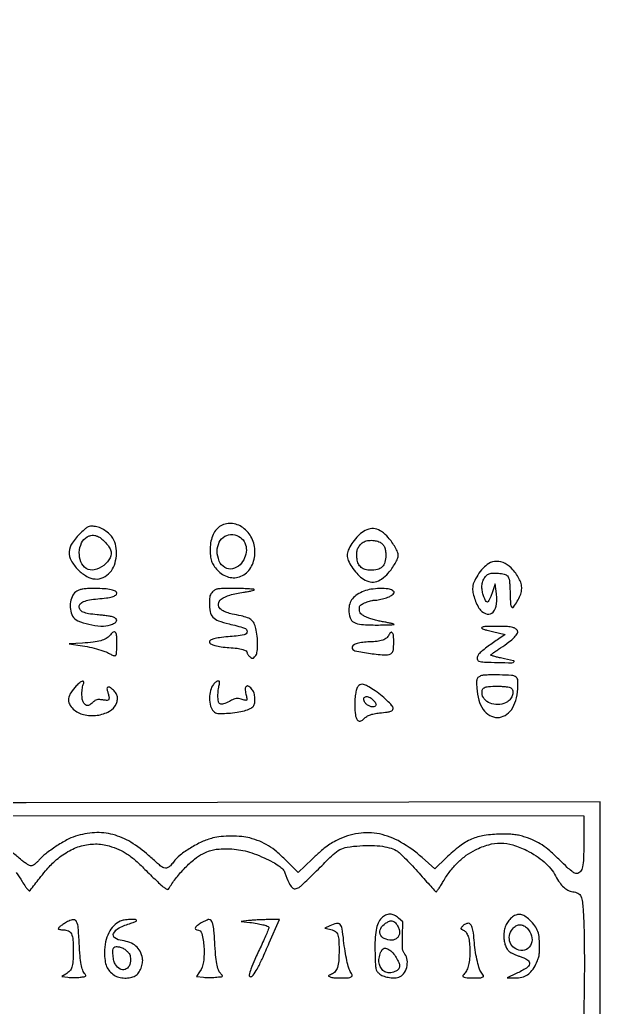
# Model space of a CAD drawing. Extents: x 8694 to 20248, y -4045 to 2404.
# Drawn here: x 17149 to 17595, y 1628 to 2386 of the extents above; entities that cross this region are included whole.
import ezdxf

# ---------------------------------------------------------------- set-up
doc = ezdxf.new("R2010")
doc.units = 0
doc.header["$MEASUREMENT"] = 0

msp = doc.modelspace()

# ---------------------------------------------------------------- linework, layer by layer
for points in [[(16690.61, 1583.06), (16690.61, 1583.06), (17142.72, 1583.06), (17594.83, 1583.06), (17594.83, 1684.12), (17594.83, 1785.19), (17154.08, 1784.58, 0.000056), (16535.22, 1783.66, 0.00011), (16044.21, 1782.76, 0.000012), (15622.27, 1781.89, 0.010904)], [(16588.49, 1774.81), (17582.33, 1774.56), (17582.22, 1755.49, -0.006489), (17581.97, 1741.96, -0.043437), (17581.17, 1735.29, -0.10914), (17579.6, 1731.79, -0.199988), (17576.96, 1730.23, -0.162632), (17575.29, 1730.53, -0.03889), (17572.9, 1732.1, -0.023364), (17569.47, 1735.02, -0.005332), (17563.97, 1740.29, 0.011624), (17556.09, 1747.64, 0.033917), (17550.21, 1752.2, 0.041493), (17544.47, 1755.4, 0.025714), (17537.29, 1758.23, 0.020592), (17533.12, 1759.44, 0.030805), (17529.39, 1760.11, 0.023857), (17524.98, 1760.42, 0.007441), (17518.33, 1760.47, 0.03532), (17505.83, 1759.49, 0.065741), (17496.09, 1756.69, 0.062023), (17487.04, 1751.32, 0.028256), (17476.65, 1742.29), (17467.97, 1733.84), (17458.15, 1742.51, 0.049711), (17441.54, 1754.47, 0.08045), (17425.32, 1760.65, 0.089262), (17409.21, 1761.06, 0.076102), (17392.98, 1755.96, 0.020931), (17388.24, 1753.38, 0.027353), (17384.15, 1750.62, 0.021756), (17379.74, 1746.95, 0.007938), (17373.81, 1741.41), (17362.98, 1730.94), (17353.65, 1740.33, 0.021199), (17346.54, 1746.91, 0.03746), (17340.09, 1751.61, 0.041068), (17333.44, 1755, 0.03251), (17325.78, 1757.58, 0.043686), (17319.64, 1758.66, 0.021513), (17311.72, 1758.99, 0.021518), (17303.77, 1758.64, 0.042067), (17297.52, 1757.57, 0.043165), (17289.1, 1754.58, 0.030405), (17280.23, 1749.87, 0.030892), (17272.39, 1744.38, 0.065654), (17267.25, 1739.05, -0.029786), (17264.92, 1736.26, -0.088937), (17262.92, 1734.78, -0.13152), (17261.02, 1734.39, -0.10769), (17259.01, 1734.96, -0.049002), (17257.86, 1735.73, -0.003963), (17255.06, 1738.07, -0.00531), (17251.77, 1740.92, -0.004055), (17248.22, 1744.11, 0.048858), (17234.58, 1754.32, 0.072216), (17220.84, 1760.15, 0.077238), (17206.72, 1761.61, 0.065671), (17191.97, 1758.89, 0.04713), (17185.39, 1756.04, 0.019698), (17177.1, 1751.06, 0.019692), (17169.23, 1745.44, 0.047376), (17164.02, 1740.54, -0.022153), (17162.31, 1738.76, -0.030051), (17160.6, 1737.33, -0.032832), (17159.08, 1736.34, -0.127931), (17158, 1736.06, -0.124662), (17156.85, 1736.35, -0.017577), (17154.72, 1737.6, -0.019145), (17152.27, 1739.3, -0.015231), (17149.75, 1741.31, 0.004165), (17143.05, 1746.9, 0.015067)], [(17146.6, 1731.06, -0.019461), (17151.12, 1724.26, 0.006752), (17153.76, 1720.07, 0.036573), (17155.39, 1717.93, 0.097049), (17156.49, 1717.08, 0.359551), (17157.28, 1717.27, -0.002545), (17164.42, 1726.51, -0.00942), (17169.06, 1732.24, -0.014448), (17172.72, 1736.34, -0.01812), (17176.36, 1739.92, -0.053593), (17186.11, 1747.07, -0.063875), (17196.6, 1751.5, -0.067541), (17207.37, 1752.97, -0.071893), (17217.9, 1751.46, -0.032867), (17225.4, 1748.71, -0.04273), (17231.81, 1745.19, -0.035755), (17238.33, 1740.13, -0.015281), (17246.33, 1732.51, 0.004425), (17250.75, 1728.11, 0.005489), (17254.95, 1724.09, 0.004535), (17258.54, 1720.79, 0.040578), (17260.24, 1719.49, 0.010325), (17262.11, 1718.34, 0.132222), (17262.9, 1718.12, 0.227246), (17263.5, 1718.4, 0.03761), (17264.24, 1719.47, -0.035554), (17269.45, 1727.05, -0.02534), (17276.28, 1734.78, -0.025691), (17283.48, 1741.4, -0.056652), (17289.72, 1745.49, -0.02631), (17294.04, 1747.39, -0.041999), (17297.93, 1748.5, -0.035292), (17302.4, 1749.05, -0.013124), (17308.73, 1749.22, -0.029862), (17315.52, 1748.81, -0.029929), (17322.21, 1747.6, -0.02758), (17329.18, 1745.49, -0.018992), (17336.83, 1742.37, -0.014446), (17343.5, 1739.11, -0.036357), (17348.09, 1736.26, -0.051174), (17351.12, 1733.54, -0.095434), (17352.83, 1730.74, 0.012945), (17355.98, 1722.93, 0.091081), (17358.25, 1719.53, 0.221996), (17360.64, 1718.63, 0.124254), (17363.64, 1719.64, 0.0447), (17365.29, 1720.91, 0.003223), (17369.5, 1724.88, 0.0045), (17374.46, 1729.69, 0.003386), (17379.83, 1735.06, -0.00827), (17389.83, 1744.89, -0.06579), (17395.07, 1748.69, -0.087117), (17400.54, 1750.52, -0.019702), (17410.33, 1751.61, -0.022445), (17419.55, 1751.84, -0.031787), (17427.73, 1751.17, -0.036716), (17434.47, 1749.66, -0.080079), (17439.22, 1747.35, -0.039754), (17441.49, 1745.47, -0.005775), (17445.75, 1741.23, -0.006508), (17450.67, 1736.08, -0.005534), (17455.74, 1730.53, 0.001554), (17460.56, 1725.15, 0.00246), (17464.72, 1720.58, 0.000565), (17468.4, 1716.59, 0.106618), (17468.85, 1716.28, 0.350816), (17469.25, 1716.39, 0.00526), (17470.73, 1718.51, 0.011532), (17472.43, 1721.12, 0.007042), (17474.32, 1724.28, -0.032488), (17479.46, 1731.94, -0.034934), (17485.43, 1738.68, -0.036431), (17492.01, 1744.26, -0.043397), (17498.98, 1748.46, -0.044591), (17509.21, 1752.4, -0.072767), (17518.4, 1753.63, -0.070859), (17527.73, 1752.18, -0.040108), (17538.39, 1747.98, -0.031032), (17545.55, 1743.91, -0.03598), (17551.78, 1739.16, -0.038619), (17556.86, 1733.92, -0.050735), (17560.57, 1728.39, 0.027988), (17563.69, 1723.27, 0.05645), (17566.78, 1719.7, 0.0712), (17570.05, 1717.46, 0.081559), (17573.67, 1716.35, -0.080712), (17577.73, 1715.12, -0.175601), (17579.96, 1712.82, -0.080924), (17581.15, 1708.33, -0.009043), (17581.98, 1697.75, -0.009507), (17582.3, 1690.08, -0.002511), (17582.52, 1677.81, -0.002548), (17582.63, 1663.84, -0.002615), (17582.59, 1649.99), (17582.33, 1616.56)]]:
    msp.add_lwpolyline(points, format="xyb")
for points in [[(17195.92, 1991.57, 0.053117), (17189.5, 1983.99, 0.134604), (17187.19, 1977.21, 0.14599), (17188.73, 1970.57, 0.066727), (17194.19, 1963.41, 0.065624), (17200.69, 1958.42, 0.112043), (17207.2, 1956.4, 0.129068), (17213.3, 1957.5, 0.103965), (17218.65, 1961.51, 0.095743), (17221.89, 1967.05, 0.064365), (17223.43, 1974.24, 0.064293), (17223.08, 1981.6, 0.094878), (17220.79, 1987.62, 0.065238), (17218.16, 1990.84, 0.047175), (17214.51, 1993.7, 0.047291), (17210.39, 1995.8, 0.066802), (17206.41, 1996.8, 0.035762), (17203.58, 1996.92, 0.108527), (17201.73, 1996.45, 0.066769), (17199.77, 1995.12, 0.007984)], [(17302.65, 1996.59, 0.085115), (17299.51, 1993.56, 0.065039), (17297.21, 1989.38, 0.056354), (17295.81, 1984.16, 0.039), (17295.37, 1978.06, 0.033674), (17295.74, 1973.11, 0.063444), (17296.79, 1969.26, 0.064549), (17298.77, 1965.84, 0.036061), (17301.96, 1962.23, 0.147095), (17310.81, 1957.6, 0.17186), (17320.13, 1959.02, 0.154309), (17327.2, 1966.25, 0.116415), (17329.81, 1977.11, 0.114704), (17327.38, 1987.72, 0.12458), (17320.57, 1995.8, 0.141929), (17311.46, 1999.02, 0.165246)], [(17411.99, 1992.06, 0.053398), (17407.9, 1988.38, 0.038697), (17404.17, 1983.51, 0.039466), (17401.47, 1978.51, 0.104883), (17400.63, 1974.56, 0.104883), (17401.47, 1970.61, 0.039466), (17404.17, 1965.61, 0.038697), (17407.9, 1960.74, 0.053398), (17411.99, 1957.06, 0.081934), (17417.09, 1954.51, 0.123371), (17422.04, 1954.24, 0.108265), (17426.98, 1956.37, 0.053453), (17432.11, 1960.95, 0.029531), (17434.9, 1964.44, 0.025191), (17437.43, 1968.41, 0.024327), (17439.31, 1972.14, 0.105032), (17439.83, 1974.56, 0.105032), (17439.31, 1976.97, 0.024327), (17437.43, 1980.7, 0.025191), (17434.9, 1984.68, 0.029531), (17432.11, 1988.17, 0.053453), (17426.98, 1992.75, 0.108265), (17422.04, 1994.88, 0.123371), (17417.09, 1994.61, 0.081934)], [(17209.03, 1989.17, -0.079794), (17211.58, 1987.7, -0.031204), (17214.58, 1984.95, -0.031386), (17217.27, 1981.76, -0.061577), (17218.9, 1978.87, -0.21801), (17218.68, 1972.76, -0.112561), (17213.71, 1966.74, -0.109678), (17206.51, 1963.37, -0.202608), (17200.26, 1964.51, -0.156988), (17196.26, 1969.47, -0.100619), (17195.01, 1976.84, -0.100845), (17196.74, 1984.09, -0.158452), (17201.07, 1988.73, -0.04551), (17203.04, 1989.61, -0.06768), (17204.9, 1989.96, -0.065345), (17206.83, 1989.82, -0.039281)], [(17318.83, 1988.17, -0.136124), (17322.11, 1984.08, -0.107672), (17323.19, 1978.49, -0.097991), (17321.86, 1972.52, -0.093054), (17318.34, 1967.37, -0.143753), (17312.58, 1964.22, -0.189983), (17306.73, 1965.17, -0.159509), (17302.38, 1970.16, -0.10069), (17300.83, 1977.79, -0.11394), (17302.4, 1984.59, -0.149562), (17306.73, 1989.23, -0.158245), (17312.71, 1990.5, -0.13061)], [(17425.86, 1984.54, -0.086774), (17427.81, 1983.06, -0.084562), (17429.16, 1980.99, -0.068082), (17429.95, 1978.2, -0.034504), (17430.2, 1974.56, -0.065092), (17429.51, 1969.3, -0.135025), (17427.44, 1965.75, -0.132599), (17423.82, 1963.73, -0.061734), (17418.43, 1963.06, -0.069268), (17414.41, 1963.62, -0.106574), (17411.32, 1965.26, -0.109182), (17409.24, 1968, -0.075426), (17408.14, 1971.75, -0.036659), (17407.91, 1975.58, -0.065846), (17408.36, 1978.69, -0.074587), (17409.55, 1981.31, -0.062418), (17411.51, 1983.64, -0.105831), (17414.33, 1985.32, -0.065907), (17418.12, 1986.06, -0.062612), (17422.19, 1985.81, -0.07251)], [(17509.28, 1968.2, 0.069389), (17504.91, 1964.61, 0.042893), (17500.83, 1959.36, 0.043423), (17497.83, 1953.71, 0.098435), (17496.85, 1948.99, 0.060591), (17497.29, 1945.08, 0.030755), (17498.73, 1940.33, 0.030754), (17500.75, 1935.8, 0.060337), (17502.97, 1932.55, 0.155096), (17508.1, 1929.46, 0.285655), (17512.55, 1930.94, 0.150559), (17515.2, 1937.31, 0.056751), (17515.02, 1947.06), (17514.29, 1952.56), (17511.81, 1945.7, -0.011265), (17510.79, 1943.06, -0.016934), (17509.77, 1940.82, -0.011876), (17508.83, 1939.04, -0.234057), (17508.34, 1938.7, -0.29758), (17507.2, 1939.23, -0.037463), (17505.87, 1941.77, -0.037789), (17504.72, 1945.08, -0.036164), (17504.07, 1948.58, -0.064592), (17504.13, 1952.09, -0.064026), (17505.08, 1955.48, -0.068668), (17506.77, 1958.3, -0.101253), (17508.98, 1960.14, -0.113744), (17511.94, 1960.95, -0.034305), (17516.63, 1960.8, -0.033429), (17521.21, 1960.04, -0.138921), (17523.63, 1958.69, -0.115479), (17524.5, 1957.29, -0.043382), (17525.05, 1955.02, -0.025117), (17525.42, 1951.48, -0.005789), (17525.66, 1945.47, 0.005782), (17526.02, 1936.8, 0.170125), (17526.85, 1934.79, 0.477247), (17528.16, 1934.85, 0.019811), (17531.16, 1939.29, 0.04224), (17533.46, 1943.82, 0.069983), (17534.51, 1947.97, 0.077875), (17534.31, 1951.93, 0.066932), (17532.93, 1955.86, 0.059345), (17527.83, 1963.47, 0.095545), (17521.73, 1968.32, 0.120538), (17515.33, 1969.89, 0.138041)], [(17193.18, 1947.13, 0.131382), (17190.04, 1943.85, 0.082955), (17188.29, 1938.81, 0.077427), (17188.2, 1933.11, 0.088213), (17189.89, 1927.94, 0.171994), (17193.83, 1924.35, 0.041873), (17202.31, 1921.6, 0.043107), (17211.63, 1920.24, 0.091563), (17218.83, 1921.14, 0.047369), (17222.09, 1922.52, 0.171932), (17223.58, 1924.17, 0.29782), (17223.28, 1925.76, 0.11125), (17221.29, 1927.07, 0.046676), (17219.69, 1927.52, 0.007578), (17216.49, 1928.04, 0.008301), (17212.7, 1928.53, 0.00722), (17208.71, 1928.93, -0.017919), (17201.96, 1929.74, -0.067034), (17197.88, 1930.96, -0.125444), (17195.65, 1932.74, -0.163398), (17194.83, 1935.19, -0.202064), (17195.74, 1937.36, -0.095072), (17198.33, 1939.07, -0.0569), (17202.71, 1940.33, -0.020644), (17209.14, 1941.14, 0.012033), (17215.88, 1941.88, 0.038034), (17220.32, 1942.81, 0.062829), (17222.99, 1943.98, 0.264793), (17223.83, 1945.44, 0.288343), (17222.83, 1947.02, 0.059301), (17219.55, 1948.14, 0.038542), (17214.34, 1948.85, 0.014306), (17206.93, 1949.06, 0.006973), (17201.24, 1948.97, 0.027683), (17197.76, 1948.68, 0.044698), (17195.29, 1948.11, 0.05755)], [(17297.28, 1946.6, 0.048984), (17296.01, 1945.06, 0.07676), (17295.28, 1943.5, 0.055648), (17294.93, 1941.45, 0.015206), (17294.83, 1938.17, 0.044537), (17295.45, 1931.2, 0.14354), (17297.51, 1927.07, 0.121319), (17301.7, 1924.32, 0.02771), (17309.91, 1921.92, -0.016476), (17321.84, 1918.73, -0.349508), (17323.79, 1915.9, -0.352558), (17321.47, 1913.4, -0.016576), (17309.23, 1912.01, 0.011389), (17302.58, 1911.32, 0.036929), (17298.24, 1910.44, 0.061231), (17295.63, 1909.36, 0.269533), (17294.83, 1907.97, 0.294667), (17295.7, 1906.62, 0.037703), (17299.1, 1905.39, 0.033198), (17303.9, 1904.37, 0.018672), (17309.84, 1903.76, -0.013956), (17316.15, 1903.16, -0.041007), (17320.42, 1902.28, -0.067024), (17323, 1901.12, -0.259859), (17323.83, 1899.64, 0.115015), (17323.98, 1898.97, 0.044196), (17324.49, 1898.14, 0.040799), (17325.22, 1897.3, 0.039652), (17326.08, 1896.59, 0.024748), (17327.46, 1895.71, 0.164747), (17328.25, 1895.56, 0.163996), (17328.97, 1895.92, 0.024466), (17330.08, 1897.14, 0.130809), (17331.31, 1899.87, 0.031821), (17331.82, 1904.83, 0.030194), (17331.68, 1910.83, 0.024955), (17330.83, 1917.17, 0.055131), (17329.5, 1921.57, 0.105137), (17327.39, 1924.58, 0.096681), (17324.1, 1926.62, 0.041528), (17319.11, 1928.06, -0.006409), (17312.38, 1929.49, -0.025428), (17308.3, 1930.63, -0.041125), (17305.5, 1931.84, -0.055465), (17303.22, 1933.4, -0.247334), (17301.74, 1937.14, -0.212272), (17303.89, 1940.83, -0.089259), (17310.57, 1944.03, -0.032009), (17320.94, 1946.18, 0.009322), (17324.27, 1946.72, 0.016512), (17326.99, 1947.3, 0.011597), (17329.07, 1947.87, 0.493598), (17329.21, 1948.24, 0.242059), (17328.67, 1948.57, 0.003213), (17324.6, 1948.82, 0.00833), (17319.81, 1949, 0.005272), (17314.22, 1949.06, 0.00288), (17304.99, 1949.01, 0.033104), (17301.38, 1948.72, 0.085227), (17299.2, 1948.02, 0.075499)], [(17413.47, 1947.07, 0.048564), (17408.31, 1944.45, 0.081258), (17404.69, 1941.22, 0.091596), (17402.56, 1937.3, 0.078821), (17401.83, 1932.67, 0.082145), (17402.83, 1926.63, 0.189707), (17405.76, 1923.17, 0.10612), (17411.62, 1921.47, 0.017537), (17423.44, 1921.06, 0.003566), (17428.67, 1921.1, 0.006303), (17432.98, 1921.21, 0.002256), (17436.56, 1921.37, 0.650781), (17436.64, 1921.58, 0.138783), (17436.19, 1921.83, 0.003288), (17433.82, 1922.38, 0.006991), (17431.01, 1922.97, 0.00466), (17427.78, 1923.57, -0.014652), (17424.25, 1924.3, -0.012211), (17420.55, 1925.27, -0.012392), (17417.21, 1926.33, -0.032485), (17414.88, 1927.3, -0.019907), (17412.43, 1928.64, -0.07724), (17411.1, 1929.74, -0.103821), (17410.38, 1931.02, -0.053075), (17410.01, 1932.83, -0.041891), (17409.99, 1934.75, -0.146439), (17410.42, 1935.89, -0.10639), (17411.5, 1936.81, -0.016927), (17414.01, 1938.06, -0.01666), (17415.83, 1938.81, -0.016091), (17417.71, 1939.45, -0.016239), (17419.4, 1939.9, -0.055082), (17420.53, 1940.04, 0.042213), (17424.26, 1940.39, 0.02407), (17428.68, 1941.41, 0.023008), (17432.74, 1942.76, 0.084356), (17435.07, 1944.14, 0.01277), (17436.48, 1945.41, 0.18266), (17436.78, 1946, 0.233876), (17436.56, 1946.57, 0.02178), (17435.39, 1947.56, 0.143616), (17432.11, 1948.84, 0.027501), (17425.67, 1949.05, 0.030255), (17418.82, 1948.48, 0.057306)], [(17503.94, 1919.15, 0.541459), (17503.93, 1918.62, 0.05801), (17505.25, 1917.94, 0.026214), (17507.9, 1917.09, 0.007081), (17512.19, 1916.04), (17521.83, 1913.81), (17517.08, 1910.5, 0.002488), (17508.92, 1904.75, 0.01398), (17504.66, 1901.54, 0.025965), (17502.16, 1899.31, 0.075361), (17500.77, 1897.45, 0.167566), (17500.37, 1894.97, 0.274873), (17501.72, 1893.4, 0.069687), (17505.87, 1892.62, 0.006756), (17516.12, 1892.28, 0.002579), (17527.07, 1892.12, 0.213413), (17528.58, 1892.78, 0.57499), (17528.31, 1893.63, 0.003966), (17519.17, 1895.62, -0.00671), (17515.97, 1896.34, -0.010903), (17513.28, 1897.04, -0.00477), (17511.05, 1897.7, -0.32984), (17510.83, 1898, -0.23446), (17511.01, 1898.37, -0.00348), (17513.02, 1899.87, -0.008613), (17515.43, 1901.58, -0.00548), (17518.29, 1903.5, 0.015049), (17524.78, 1908.03, 0.040263), (17529.02, 1911.75, 0.062654), (17531.25, 1914.72, 0.27751), (17531.21, 1916.82, 0.066491), (17530.62, 1917.52, 0.036026), (17529.75, 1918.21, 0.035155), (17528.73, 1918.8, 0.046291), (17527.73, 1919.19, 0.060684), (17523.72, 1919.8, 0.008005), (17515.09, 1919.92, 0.004997), (17506.17, 1919.82, 0.136566)], [(17218.53, 1913.11, -0.084512), (17215.51, 1910.69, -0.057741), (17211.44, 1909.02, -0.039463), (17205.71, 1907.88, -0.013744), (17197.33, 1907.13), (17187.33, 1906.5), (17193.83, 1905.66, -0.017764), (17200.97, 1904.48, -0.016349), (17208.22, 1902.77, -0.01636), (17214.54, 1900.84, -0.055953), (17218.42, 1899, 0.025173), (17219.79, 1898.25, 0.033283), (17221.1, 1897.72, 0.035152), (17222.21, 1897.43, 0.185289), (17222.81, 1897.55, 0.246045), (17223.56, 1898.81, 0.006981), (17223.8, 1905.28, 0.012029), (17223.8, 1911.52, 0.085855), (17223.22, 1914.48, 0.089452), (17222.51, 1915.65, 0.290704), (17221.68, 1915.89, 0.124721), (17220.53, 1915.22, 0.015641)], [(17432.67, 1913.41, -0.115923), (17430.8, 1911.09, -0.07937), (17427.83, 1909.45, -0.057086), (17423.59, 1908.45, -0.025117), (17417.83, 1908.06, 0.02532), (17412.56, 1907.7, 0.042383), (17408.22, 1906.81, 0.053273), (17405.21, 1905.55, 0.274029), (17404.33, 1904.06, 0.352868), (17406.57, 1901.28, 0.019471), (17418.37, 1899.19, 0.021656), (17430.36, 1898.08, 0.210686), (17435.02, 1899.86, 0.176269), (17436.04, 1902.02, 0.020259), (17436.32, 1907.49, 0.020082), (17436.16, 1912.96, 0.180871), (17435.18, 1915.11, 0.125692), (17434.56, 1915.48, 0.223687), (17433.98, 1915.39, 0.110039), (17433.39, 1914.76, 0.022744)], [(17504.33, 1882.39, 0.064989), (17501.77, 1881.32, 0.160486), (17500.43, 1879.82, 0.10121), (17499.91, 1877.34, 0.01762), (17500.05, 1872.53, 0.053519), (17501.63, 1863.39, 0.084524), (17505.05, 1856.23, 0.105813), (17509.98, 1851.69, 0.133999), (17515.93, 1850.06, 0.133783), (17521.75, 1851.64, 0.105293), (17526.59, 1856.07, 0.084356), (17529.97, 1863.04, 0.053844), (17531.56, 1871.94, 0.030731), (17531.6, 1878.41, 0.219359), (17530.18, 1881.1, 0.147859), (17526.84, 1882.35, 0.012137), (17517.43, 1882.74, 0.004784), (17513.03, 1882.77, 0.00621), (17509, 1882.71, 0.004756), (17505.63, 1882.59, 0.054731)], [(17192.65, 1874.31, 0.044144), (17188.45, 1869.06, 0.114629), (17186.76, 1864.55, 0.146334), (17187.42, 1860.45, 0.091084), (17190.32, 1856.5, 0.133807), (17198.24, 1852.27, 0.087916), (17208.63, 1851.77, 0.092313), (17218.11, 1854.81, 0.171686), (17223.46, 1860.72, 0.066006), (17224.29, 1863.81, 0.098031), (17224.12, 1866.59, 0.094923), (17222.88, 1869.16, 0.058565), (17220.57, 1871.62, 0.045464), (17218.24, 1873.24, 0.254271), (17216.77, 1873.27, 0.315465), (17216.17, 1872.12, 0.058461), (17216.79, 1869.66, -0.020976), (17217.19, 1868.46, -0.016189), (17217.52, 1867.13, -0.016463), (17217.75, 1865.87, -0.037226), (17217.83, 1864.9, -0.090992), (17217.63, 1863.82, -0.238225), (17217.06, 1863.3, -0.093546), (17215.87, 1863.19, -0.008985), (17212.96, 1863.54, 0.018254), (17210.13, 1863.83, 0.07715), (17208.44, 1863.67, 0.092826), (17207.03, 1863.03, 0.033224), (17205.31, 1861.63, -0.035731), (17202.95, 1859.74, -0.150759), (17201.24, 1859.2, -0.189323), (17199.76, 1859.77, -0.062164), (17198.21, 1861.59, -0.112914), (17197.27, 1864.14, -0.034932), (17197.02, 1868.26, -0.035317), (17197.37, 1872.66, -0.056224), (17198.35, 1876.31, 0.214059), (17198.29, 1877.58, 0.376348), (17197.38, 1877.95, 0.089213), (17195.28, 1876.76, 0.028696)], [(17297.93, 1875.46, 0.107001), (17295.7, 1870.88, 0.061468), (17294.98, 1864.77, 0.062571), (17295.75, 1858.83, 0.133284), (17298.04, 1854.85, 0.074697), (17299.54, 1853.74, 0.088699), (17301.22, 1853.2, 0.043016), (17303.81, 1853.08, 0.005891), (17309.22, 1853.35, 0.020621), (17316.03, 1854.06, 0.032157), (17321.8, 1855.28, 0.037378), (17326.21, 1856.88, 0.126677), (17328.58, 1858.78, 0.123691), (17329.64, 1861.31, 0.054235), (17329.8, 1864.97, 0.053596), (17329.15, 1868.69, 0.097152), (17327.75, 1871.42, 0.067476), (17325.15, 1873.95, 0.322167), (17323.19, 1873.97, 0.257554), (17322.22, 1871.98, 0.053461), (17322.85, 1867.98, -0.013357), (17323.24, 1866.37, -0.019512), (17323.49, 1864.92, -0.015421), (17323.6, 1863.75, -0.217142), (17323.46, 1863.36, -0.222524), (17323.08, 1863.22, -0.019215), (17322.05, 1863.36, -0.022436), (17320.77, 1863.63, -0.015443), (17319.34, 1864.05, 0.03694), (17317.13, 1864.61, 0.086317), (17315.42, 1864.61, 0.061701), (17313.49, 1864.02, 0.012145), (17310.21, 1862.45, -0.031361), (17305.59, 1860.47, -0.200177), (17303.09, 1860.6, -0.243577), (17301.73, 1862.41, -0.045826), (17301.4, 1866.68, -0.012992), (17301.49, 1868.78, -0.009968), (17301.69, 1871.08, -0.0101), (17301.96, 1873.22, -0.023456), (17302.28, 1874.81, 0.016982), (17302.64, 1876.51, 0.100572), (17302.61, 1877.41, 0.219835), (17302.25, 1877.88, 0.120008), (17301.52, 1878.06, 0.118403), (17300.79, 1877.88, 0.038644), (17299.83, 1877.3, 0.036007), (17298.82, 1876.45, 0.033612)], [(17409.47, 1874.56, 0.108383), (17408.1, 1872.42, 0.041148), (17407.15, 1868.99, 0.032177), (17406.57, 1864.4, 0.016208), (17406.41, 1858.56, 0.033666), (17406.87, 1852.22, 0.11003), (17408.33, 1848.31, 0.284487), (17410.46, 1847.31, 0.193046), (17412.88, 1848.63, -0.076034), (17414.93, 1850.44, -0.049662), (17417.74, 1851.89, -0.042031), (17421.27, 1852.95, -0.027158), (17425.49, 1853.6, 0.005945), (17431.38, 1854.26, 0.047328), (17434.06, 1854.85, 0.131183), (17435.34, 1855.68, 0.186283), (17435.83, 1856.94, 0.185087), (17434.99, 1859.13, 0.019055), (17431.07, 1863.18, 0.023234), (17426.11, 1867.49, 0.0231), (17420.76, 1871.33, 0.01351), (17416.15, 1874.16, 0.061239), (17413.24, 1875.39, 0.120414), (17411.17, 1875.47, 0.147196)], [(17526.28, 1872.72, -0.190703), (17527.62, 1870.59, -0.10982), (17527.52, 1867.51, -0.093622), (17526.03, 1864.34, -0.099826), (17523.52, 1862.02, -0.108162), (17517.81, 1860.05, -0.100817), (17511.64, 1860.57, -0.11242), (17506.67, 1863.34, -0.164515), (17504.24, 1867.67, -0.094859), (17504.25, 1870.94, -0.222076), (17505.66, 1872.86, -0.109698), (17508.95, 1873.83, -0.016695), (17515.83, 1874.06, -0.01071), (17519.67, 1873.98, -0.021174), (17522.71, 1873.72, -0.02517), (17525, 1873.31, -0.10114)], [(17420.37, 1863.6, -0.026871), (17422, 1861.79, -0.102727), (17422.69, 1860.45, -0.188326), (17422.58, 1859.4, -0.136108), (17421.77, 1858.52, -0.161562), (17420.12, 1858.13, -0.073484), (17417.95, 1858.65, -0.067706), (17415.81, 1859.87, -0.085155), (17414.25, 1861.53, -0.138367), (17413.39, 1864.29, -0.329762), (17414.54, 1865.95, -0.19625), (17417.31, 1865.78, -0.084444)], [(17426.97, 1696.05, 0.09479), (17424.37, 1692.22, 0.056522), (17422.76, 1686.92, 0.03845), (17421.99, 1679.51, 0.013644), (17421.98, 1668.85, 0.003342), (17422.26, 1660.51, 0.039593), (17422.64, 1657.3, 0.098404), (17423.46, 1655.34, 0.067546), (17425.06, 1653.54, 0.085512), (17428, 1651.77, 0.045956), (17432.09, 1650.61, 0.045361), (17436.42, 1650.2, 0.069827), (17440.15, 1650.71, 0.163567), (17443.9, 1653.27, 0.097635), (17446.29, 1658.18, 0.094096), (17446.69, 1663.8, 0.138208), (17444.81, 1668.36, -0.070445), (17443.73, 1670.21, -0.064642), (17443.17, 1672.35, -0.032665), (17442.97, 1675.62, -0.005136), (17443.06, 1682.06), (17443.33, 1693.2), (17440.06, 1696.13, 0.07154), (17436.71, 1698.36, 0.113328), (17433.36, 1699.11, 0.116664), (17430.09, 1698.32, 0.078865)], [(17526.77, 1696.36, 0.05666), (17524.11, 1693.55, 0.062958), (17522.26, 1690.31, 0.058509), (17521.19, 1686.52, 0.039926), (17520.83, 1682.04, 0.039512), (17521.12, 1678.34, 0.049214), (17521.99, 1675.01, 0.054614), (17523.39, 1672.22, 0.076441), (17525.24, 1670.13, 0.058477), (17526.2, 1669.51, 0.010327), (17528.14, 1668.6, 0.011059), (17530.48, 1667.62, 0.009751), (17532.96, 1666.71, -0.04825), (17539.15, 1663.86, -0.320092), (17540.48, 1660.93, -0.210684), (17538.2, 1657.67, -0.025644), (17530.33, 1653.44), (17523.33, 1650.13), (17529.35, 1650.1, 0.056019), (17534.74, 1650.67, 0.092013), (17538.96, 1652.46, 0.087015), (17542.41, 1655.73, 0.045596), (17545.49, 1660.79, 0.021267), (17547, 1664.23, 0.044077), (17547.82, 1667.04, 0.037497), (17548.21, 1670.23, 0.011677), (17548.32, 1675.06, 0.032316), (17547.87, 1681.82, 0.067566), (17546.49, 1686.89, 0.072749), (17543.89, 1691.18, 0.042997), (17539.68, 1695.45, 0.047258), (17536.08, 1697.99, 0.112763), (17532.96, 1698.94, 0.126093), (17529.97, 1698.39, 0.067021)], [(17186.83, 1693.74, 0.014469), (17183.73, 1692.01, 0.021959), (17181.15, 1690.31, 0.018962), (17179.22, 1688.79, 0.220447), (17178.83, 1687.94, 0.310355), (17179.06, 1687.6, 0.037046), (17180, 1687.32, 0.033782), (17181.28, 1687.12, 0.020975), (17182.8, 1687.06, -0.106957), (17186.62, 1686.23, -0.181044), (17188.91, 1683.95, -0.091544), (17190.04, 1679.43, -0.016011), (17190.32, 1670.6, -0.012731), (17190.11, 1662.72, -0.06484), (17189.32, 1658.41, -0.108181), (17187.66, 1655.56, -0.070724), (17184.7, 1653.13), (17181.7, 1651.31), (17186.17, 1650.64, 0.024431), (17188.25, 1650.43, 0.01306), (17190.83, 1650.36, 0.012973), (17193.48, 1650.43, 0.019729), (17195.77, 1650.65, 0.007253), (17198.79, 1651.09, 0.097885), (17199.83, 1651.48, 0.35565), (17200.03, 1652.04, 0.091232), (17199.5, 1652.94, -0.088829), (17197.69, 1656.01, -0.041699), (17196.44, 1660.46, -0.027191), (17195.56, 1666.92, -0.008362), (17194.93, 1676.73, 0.008599), (17194.15, 1688.61, 0.090794), (17192.89, 1693.29, 0.294777), (17190.6, 1694.71, 0.115786)], [(17226.33, 1693.65, 0.097686), (17221.37, 1690.16, 0.075487), (17217.56, 1684.74, 0.066091), (17215.16, 1677.72, 0.048997), (17214.34, 1669.56, 0.031804), (17214.72, 1663.42, 0.070571), (17215.95, 1658.91, 0.083078), (17218.23, 1655.38, 0.059854), (17221.78, 1652.31, 0.084627), (17225.34, 1650.7, 0.05555), (17229.81, 1650.05, 0.05566), (17234.3, 1650.4, 0.086331), (17237.92, 1651.77, 0.103795), (17240.4, 1654.04, 0.05884), (17242.37, 1657.6, 0.057802), (17243.5, 1661.62, 0.086277), (17243.44, 1665.27, 0.073402), (17241.61, 1670.57, 0.095318), (17238.42, 1674.6, 0.089961), (17233.81, 1677.31, 0.058583), (17227.78, 1678.75, -0.119618), (17222.26, 1680.8, -0.378526), (17221.36, 1684.31, -0.160218), (17225.62, 1688.56, -0.043597), (17234.58, 1692.11, 0.017033), (17236.21, 1692.65, 0.025668), (17237.58, 1693.25, 0.023322), (17238.61, 1693.82, 0.259724), (17238.83, 1694.22, 0.40609), (17238.05, 1695.02, 0.018346), (17233.82, 1694.98, 0.026285), (17229.41, 1694.55, 0.066988)], [(17288.58, 1692.37, 0.032741), (17285.68, 1690.5, 0.095133), (17284.08, 1688.75, 0.31339), (17284.15, 1687.63, 0.231142), (17285.3, 1687.06, -0.342142), (17289, 1684.19, -0.047173), (17290.64, 1673.92, -0.047138), (17290.29, 1662.47, -0.118408), (17287.36, 1654.71), (17285.06, 1651.31), (17290.33, 1650.69, 0.030345), (17294.46, 1650.45, 0.01749), (17299.44, 1650.65, 0.008422), (17304.22, 1651.09, 0.382926), (17304.83, 1651.77, 0.149774), (17304.75, 1652.01, 0.015671), (17304.39, 1652.51, 0.018319), (17303.92, 1653.08, 0.013694), (17303.35, 1653.68, -0.1162), (17301.7, 1656.34, -0.035278), (17300.51, 1660.98, -0.024692), (17299.61, 1667.75, -0.008441), (17298.96, 1677.63, 0.008146), (17298.36, 1686.67, 0.042849), (17297.53, 1691.57, 0.098642), (17296.29, 1694.14, 0.241032), (17294.45, 1695.04, 0.091981), (17293.78, 1694.89, 0.00942), (17292.26, 1694.24, 0.011501), (17290.48, 1693.38, 0.008938)], [(17324.83, 1694.14), (17319.33, 1693.54), (17325.83, 1692.75, -0.011326), (17331.4, 1691.94, -0.021412), (17335.85, 1690.99, -0.021902), (17339.14, 1689.98, -0.170824), (17340.37, 1688.99, -0.235296), (17340.44, 1688.21, -0.004509), (17338.9, 1684.35, -0.009897), (17336.93, 1679.81, -0.006343), (17334.48, 1674.61, 0.007501), (17329.6, 1664.21, 0.023023), (17326.73, 1656.98, 0.031569), (17325.42, 1652.22, 0.47576), (17326.37, 1651.06, 0.245345), (17328.42, 1652.13, 0.025188), (17331.42, 1656.94, 0.019794), (17335.32, 1664.64, 0.005483), (17340.81, 1677.02), (17348.58, 1695.06), (17339.45, 1694.9, 0.004659), (17335.56, 1694.79, 0.003814), (17331.39, 1694.61, 0.003853), (17327.57, 1694.38, 0.010131)], [(17387.33, 1690.16), (17383.33, 1688.32), (17387.01, 1687.59, -0.072982), (17390.94, 1686.2, -0.164468), (17393.08, 1683.93, -0.093511), (17394.09, 1679.91, -0.014643), (17394.33, 1671.71, -0.01492), (17394.08, 1663.27, -0.059403), (17393.16, 1658.19, -0.103448), (17391.41, 1655, -0.117731), (17388.59, 1652.96, 0.008636), (17386.82, 1652.19, 0.156188), (17386.37, 1651.78, 0.414503), (17386.46, 1651.41, 0.03726), (17387.43, 1650.95, 0.080026), (17390.31, 1650.32, 0.013656), (17395.93, 1650.17, 0.011097), (17401.6, 1650.29, 0.130792), (17403.68, 1650.95, 0.081739), (17404.3, 1651.5, 0.185651), (17404.5, 1652.09, 0.109822), (17404.28, 1652.88, 0.020174), (17403.51, 1654.18, -0.067766), (17401.87, 1657.68, -0.019844), (17400.33, 1663.41, -0.017792), (17398.97, 1670.61, -0.011736), (17397.89, 1678.97, 0.014071), (17396.7, 1687.9, 0.150058), (17395.1, 1691.15, 0.269343), (17392.43, 1691.94, 0.04836)], [(17436.28, 1693.44, -0.134524), (17437.79, 1692.33, -0.044659), (17439.31, 1690.02, -0.044578), (17440.45, 1687.32, -0.078358), (17440.83, 1684.94, -0.106383), (17440.35, 1682.73, -0.09544), (17439, 1680.82, -0.093772), (17437.01, 1679.51, -0.09838), (17434.72, 1679.06, -0.111246), (17429.09, 1680.33, -0.198046), (17425.95, 1683.79, -0.217535), (17426.32, 1688.19, -0.128719), (17430.04, 1692.05, -0.009707), (17432.43, 1693.44, -0.072546), (17433.66, 1693.91, -0.110972), (17434.74, 1693.91, -0.035851)], [(17489.32, 1690.05, 0.016298), (17488.66, 1689.27, 0.028053), (17488.16, 1688.56, 0.028571), (17487.85, 1688.01, 0.387497), (17487.92, 1687.8, 0.006512), (17488.18, 1687.65, 0.000671), (17488.79, 1687.31, 0.000836), (17489.53, 1686.9, 0.000668), (17490.33, 1686.46, -0.13628), (17492.23, 1684.61, -0.061888), (17493.6, 1681.4, -0.045923), (17494.46, 1676.89, -0.022544), (17494.77, 1671.06, -0.021513), (17494.55, 1665.05, -0.037191), (17493.78, 1660.11, -0.045768), (17492.5, 1656.23, -0.083791), (17490.68, 1653.44, 0.013059), (17489.57, 1652.17, 0.145095), (17489.31, 1651.56, 0.285092), (17489.51, 1651.12, 0.052594), (17490.35, 1650.69, 0.078976), (17492.65, 1650.2, 0.012354), (17497.3, 1650.08, 0.012301), (17501.95, 1650.18, 0.079907), (17504.24, 1650.66, 0.07019), (17505.01, 1651.09, 0.265493), (17505.22, 1651.58, 0.125453), (17504.95, 1652.29, 0.013345), (17503.89, 1653.71, -0.087323), (17502.18, 1656.89, -0.020539), (17500.53, 1662.71, -0.020325), (17499.14, 1669.73, -0.017747), (17498.25, 1677.17, 0.010399), (17497.46, 1684.64, 0.046727), (17496.51, 1688.92, 0.098095), (17495.23, 1691.23, 0.22037), (17493.44, 1692.06, 0.071414), (17492.43, 1691.91, 0.041967), (17491.28, 1691.47, 0.041053), (17490.19, 1690.82, 0.054596)], [(17538.75, 1688.29, -0.130233), (17542.12, 1682.49, -0.157675), (17541.84, 1676.23, -0.188838), (17538.1, 1672.07, -0.179896), (17532.44, 1671.44, -0.134499), (17527.84, 1674.03, -0.139665), (17525.29, 1678.57, -0.134743), (17525.46, 1683.91, -0.121769), (17528.32, 1688.65, -0.084887), (17530.81, 1690.41, -0.120742), (17533.45, 1690.96, -0.1154), (17536.14, 1690.23, -0.073093)], [(17231.04, 1671.16, -0.02938), (17232.71, 1669.48, -0.07262), (17233.66, 1668.03, -0.075279), (17234.13, 1666.4, -0.033408), (17234.28, 1664.17, -0.112215), (17233.16, 1659.24, -0.203178), (17230.12, 1656.56, -0.216485), (17226.23, 1656.96, -0.123746), (17222.8, 1660.34, -0.078976), (17221.59, 1663.27, -0.03316), (17220.89, 1667.49, -0.029176), (17220.72, 1671.56, -0.194505), (17221.49, 1673.39, -0.184981), (17223.16, 1674.14, -0.070959), (17225.73, 1673.91, -0.062022), (17228.57, 1672.87, -0.063039)], [(17433.4, 1671.42, -0.079615), (17435.73, 1669.29, -0.031033), (17438.24, 1665.71, -0.030139), (17440.25, 1661.94, -0.107499), (17440.83, 1659.28, -0.213055), (17439.61, 1656.55, -0.104436), (17436.24, 1654.6, -0.095251), (17432.09, 1654.08, -0.148533), (17428.74, 1655.34, -0.094893), (17426.36, 1658.02, -0.091841), (17425.1, 1661.42, -0.082472), (17425.07, 1665.36, -0.059539), (17426.28, 1669.59, -0.058975), (17427.56, 1671.87, -0.173866), (17429.03, 1672.87, -0.16059), (17430.88, 1672.74, -0.04852)]]:
    msp.add_lwpolyline(points, format="xyb", close=True)

doc.saveas('drawing.dxf')
